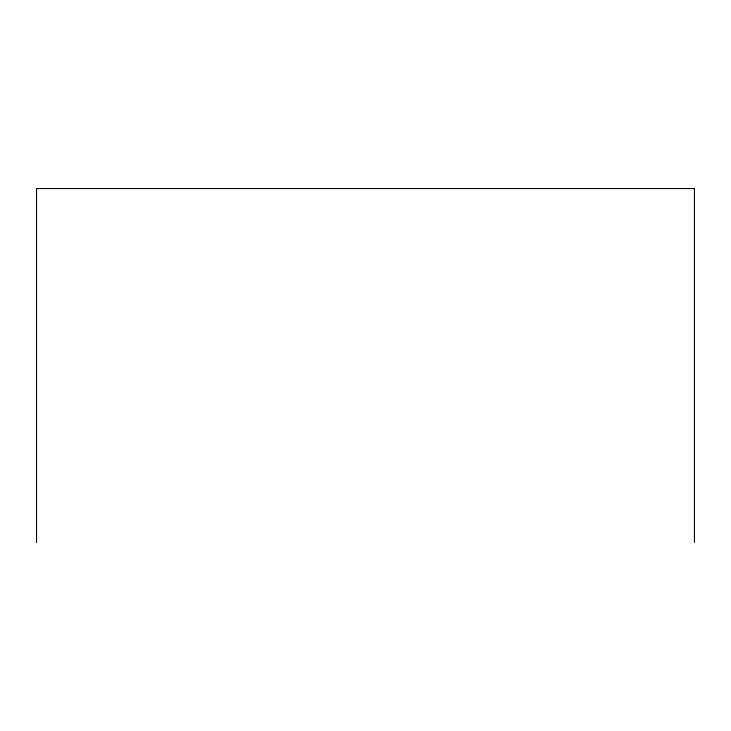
<?xml version="1.0" encoding="UTF-8"?>
<svg xmlns="http://www.w3.org/2000/svg" width="731" height="731" viewBox="0 0 731 731"><rect width="100%" height="100%" fill="white"/><g stroke="black" fill="none" stroke-linecap="round" stroke-linejoin="round"><path stroke-width="1.1" d="M694.45 542.448L694.45 188.552L36.55 188.552L36.55 542.448"/></g></svg>
